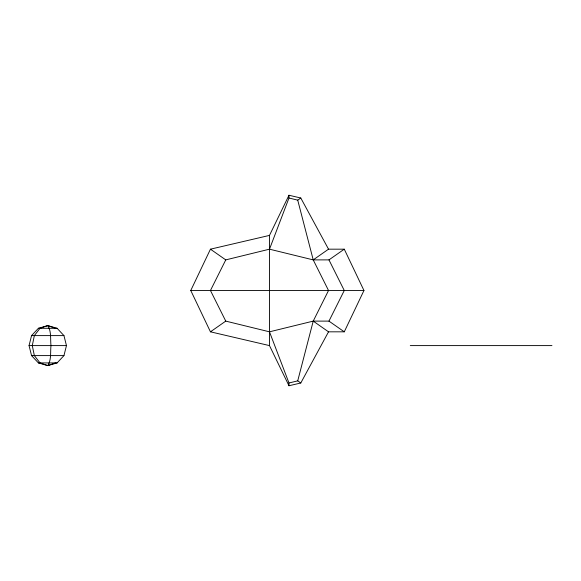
<?xml version="1.0" encoding="UTF-8"?>
<svg xmlns="http://www.w3.org/2000/svg" width="581" height="581" viewBox="0 0 581 581"><rect width="100%" height="100%" fill="white"/><g stroke="black" fill="none" stroke-linecap="round" stroke-linejoin="round"><path stroke-width="0.87" d="M29.05 345.601L31.556 335.607L38.404 328.287L47.751 325.607L57.105 328.287L63.954 335.607L66.459 345.601L63.954 355.601L57.105 362.922L47.751 365.594L38.404 362.922L31.556 355.601L29.05 345.601L66.459 345.601M328.526 331.824L300.791 382.995L288.982 385.748L288.982 382.995L297.726 380.853L313.224 321.111L328.526 290.5L313.224 259.889L297.726 200.147L288.982 198.005L288.982 195.252L300.791 198.005L328.526 249.176L344.272 249.176L363.953 290.5L344.272 331.824L328.526 331.824L313.224 321.111L269.49 331.824L225.755 321.111L210.453 331.824L190.771 290.5L210.453 249.176L269.49 235.399L288.982 195.252M210.453 249.176L225.755 259.889L269.49 249.176L288.982 198.005M225.755 259.889L210.453 290.5L225.755 321.111M313.224 321.111L328.962 321.111L344.272 290.5L328.962 259.889L313.224 259.889L269.49 249.176M47.751 365.594C51.6 359.806 50.235 352.195 50.983 345.601C50.235 339.013 51.6 331.402 47.751 325.607L40.016 328.287L34.352 335.607L32.282 345.601L34.352 355.601L40.016 362.922L47.751 365.594L55.493 362.922M297.726 200.147L300.791 198.005M313.224 259.889L328.526 249.176M328.962 259.889L344.272 249.176M190.771 290.5L363.953 290.5M38.404 328.287L57.105 328.287M31.556 335.607L63.954 335.607M410.288 345.601L551.95 345.601M31.556 355.601L63.954 355.601M38.404 362.922L57.105 362.922M210.453 331.824L269.49 345.601L288.982 385.748M47.751 325.607L54.716 328.018M328.962 321.111L344.272 331.824M297.726 380.853L300.791 382.995M269.49 331.824L288.982 382.995M269.49 235.399L269.49 345.601"/></g></svg>
